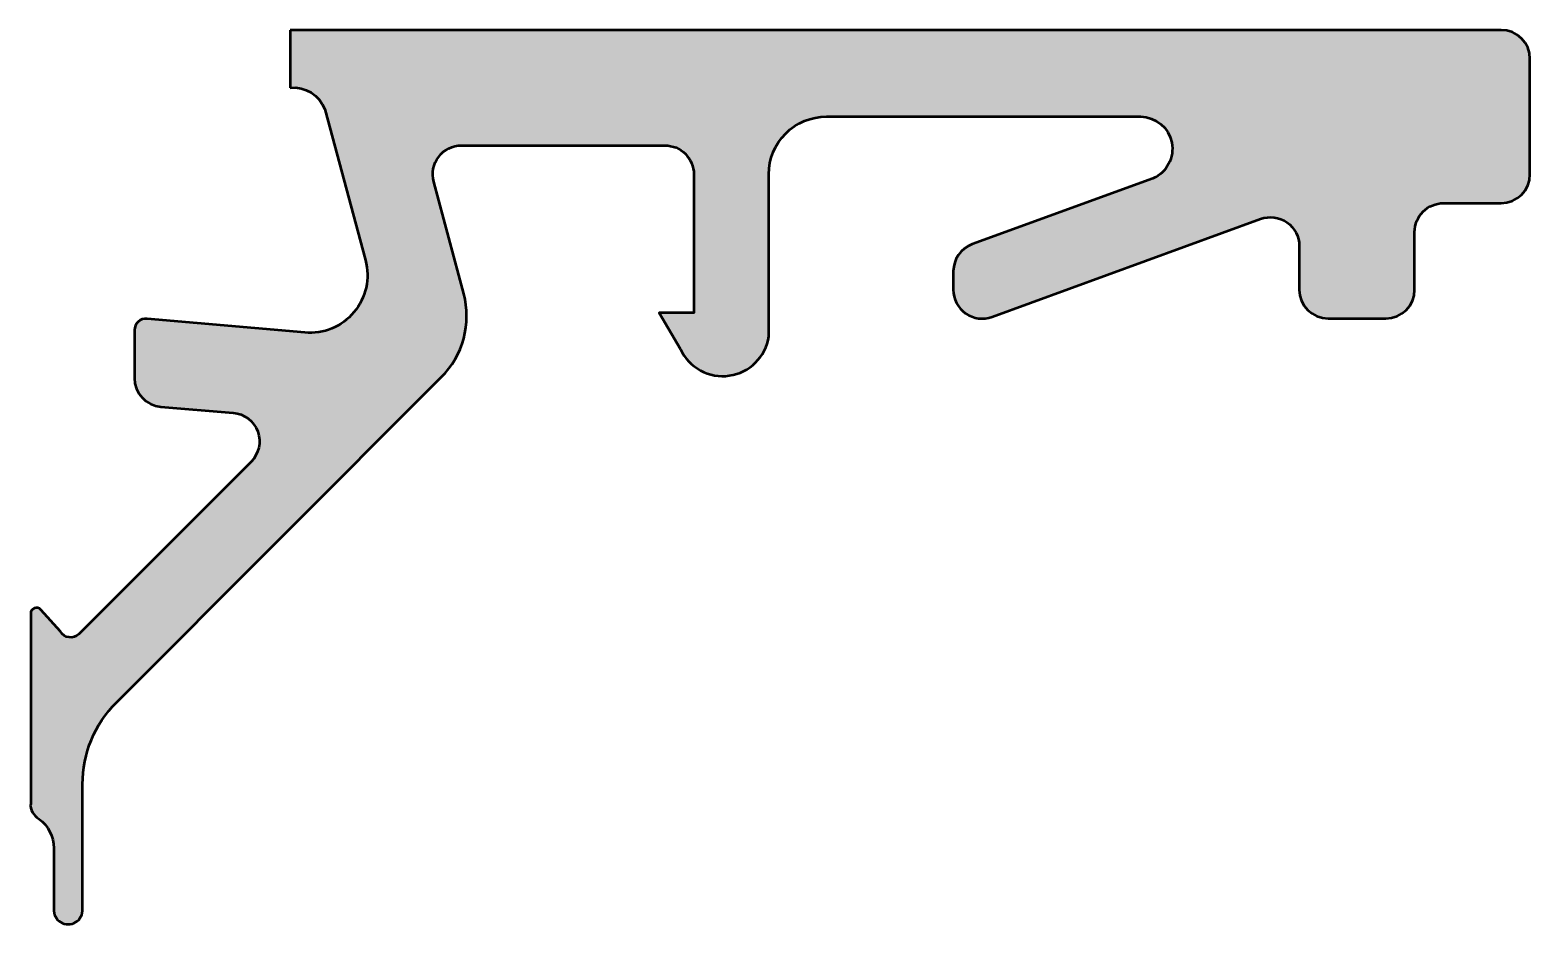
# Model space of a CAD drawing. Extents: x -4 to 22, y -15.5 to 0.
import ezdxf

# ---------------------------------------------------------------- set-up
doc = ezdxf.new("R2010")
doc.units = 0
doc.layers.add('0S-Alu contour', color=7, linetype='Continuous', lineweight=50)
doc.layers.add('0S-Alu hatch', color=252, linetype='Continuous', lineweight=25)

# ---------------------------------------------------------------- blocks, each defined once
blk = doc.blocks.new('184010__FAE94A8B_DDDD_47EC_92EB_CA930DB586C4_')
at = {"layer": '0S-Alu hatch'}
h = blk.add_hatch(color=256, dxfattribs=at)
edge = h.paths.add_edge_path()
edge.add_line((0.5000152587890625, 0), (0.5000152587890625, -1))
edge.add_ellipse((0.5581817626953139, -1.575785570622118), major_axis=(-0.5787161355218237, 0), ratio=1, start_angle=200.7654752575418, end_angle=275.7685139294931, ccw=False)
edge.add_line((1.09930419921875, -1.370605468749999), (1.806310892105102, -3.989305734634399))
edge.add_ellipse((0.8403832473466644, -4.248128392051542), major_axis=(-1.000002691446905, 0), ratio=1, start_angle=84.99991221831817, end_angle=195.0001729510551, ccw=False)
edge.add_line((0.753225743770601, -5.244325637817381), (-1.982380199914264, -5.002422972676779))
edge.add_arc((-1.999996948242187, -5.201645587302606), 0.2000000000000007, 84.94662429487585, 180)
edge.add_line((-2.199996948242188, -5.201645587302606), (-2.199996948242187, -6.03092956542969))
edge.add_arc((-1.700000365970288, -6.030928096721822), 0.4999965822740562, 180.0001683038858, 265.0002310809008)
edge.add_line((-1.743575930595397, -6.529022216796874), (-0.4884560108184817, -6.632524967193605))
edge.add_ellipse((-0.5320211618931971, -7.130615319408281), major_axis=(-0.4999919212922377, 0), ratio=1, start_angle=134.9999535198029, end_angle=265.00138223494486, ccw=False)
edge.add_line((-0.17847377061844, -7.484163284301756), (-3.166641235351564, -10.4666748046875))
edge.add_ellipse((-3.308065351550852, -10.32518575979803), major_axis=(-0.2000498199611366, 0), ratio=1, start_angle=30.012079306684484, end_angle=134.9868505945892, ccw=False)
edge.add_line((-3.481292486190793, -10.42524719238281), (-3.825853976675576, -10.04450224947844))
edge.add_arc((-3.900000000000001, -10.11160193073829), 0.0999999999999995, 42.14404596601053, 180)
edge.add_line((-4, -10.11160193073829), (-4, -13.40162658691406))
edge.add_arc((-3.736385265127325, -13.4297954369491), 0.2651154702281387, 173.9007388064638, 243.2260988187199)
edge.add_ellipse((-4.238387879201613, -14.1775525806146), major_axis=(-0.6383972735204486, 0), ratio=1, start_angle=180, end_angle=233.1819775960647, ccw=False)
edge.add_line((-3.599990605681163, -14.1775525806146), (-3.599990844726562, -15.23031616210937))
edge.add_arc((-3.349998474121093, -15.24584898042172), 0.2504744573916994, 176.4446021657057, 363.5553978342943)
edge.add_line((-3.100006103515625, -15.23031616210937), (-3.100006103515625, -13.06692199779305))
edge.add_ellipse((-1.100006103515628, -13.06692199779305), major_axis=(-1.999999999999996, 0), ratio=1, start_angle=314.99999999999994, end_angle=360, ccw=False)
edge.add_line((-2.514219665888719, -11.65270843541995), (3.120910644531249, -6.017578124999996))
edge.add_arc((2.060265092422593, -4.956903243554987), 1.50000006377875, 314.9992078296318, 374.9997963382539)
edge.add_line((3.509155273437499, -4.568679809570315), (2.989532470703125, -2.629425048828125))
edge.add_ellipse((3.472513363562775, -2.500016988129637), major_axis=(-0.5000169887526307, 0), ratio=1, start_angle=-89.99713986408159, end_angle=14.999304964612975, ccw=False)
edge.add_line((3.472488403320313, -2), (6.999985694885253, -1.99999988079071))
edge.add_ellipse((6.999998345124175, -2.499986276899283), major_axis=(-0.4999863962686064, 0), ratio=1, start_angle=179.9984547272486, end_angle=270.0014496500415, ccw=False)
edge.add_line((7.499984741210939, -2.49999976158142), (7.499984741210939, -4.899993419647216))
edge.add_line((7.499984741210939, -4.899993419647216), (6.899978637695311, -4.899993896484375))
edge.add_line((6.899978637695311, -4.899993896484375), (7.268608570098877, -5.531218051910399))
edge.add_arc((8.000903196148194, -5.188241559939354), 0.8086335964981124, 205.096446779989, 351.1825551734594)
edge.add_line((8.799980163574219, -5.312194347381593), (8.799980163574215, -2.499999523162844))
edge.add_ellipse((9.799919309796408, -2.499939028226633), major_axis=(-0.9999391480521246, 0), ratio=1, start_angle=-90.00201146617741, end_angle=0.0034663154315808242, ccw=False)
edge.add_line((9.79995441436768, -1.499999880790711), (15.24997997283936, -1.49999988079071))
edge.add_ellipse((15.2400887860829, -2.058228015981834), major_axis=(-0.5583157587731256, 0), ratio=1, start_angle=113.2472515642068, end_angle=268.9848882175206, ccw=False)
edge.add_line((15.46045589447021, -2.571214199066159), (12.32888243732851, -3.711652373593306))
edge.add_arc((12.4999771118164, -4.181467882449577), 0.4999999999999936, 110.0103172964957, 180)
edge.add_line((11.9999771118164, -4.181467882449577), (11.9999771118164, -4.500496695508608))
edge.add_arc((12.4999771118164, -4.500496695508613), 0.4999999999999947, 180, 290.0115213504107)
edge.add_line((12.67108165930092, -4.970308608757003), (17.32885730554282, -3.273956149909798))
edge.add_ellipse((17.49996185302734, -3.743768063158195), major_axis=(-0.5000000000000013, 0), ratio=1, start_angle=180, end_angle=290.01152135041025, ccw=False)
edge.add_line((17.99996185302734, -3.743768063158197), (17.99996185302734, -4.499999523162841))
edge.add_arc((18.50000132309159, -4.499960053098598), 0.5000394716220076, 180.0045225792303, 269.9954774208257)
edge.add_line((18.49996185302734, -4.999999523162842), (19.49996185302734, -4.999999523162841))
edge.add_arc((19.49990578815204, -4.499943458287543), 0.5000560680182166, 270.0064238411365, 359.9935761588562)
edge.add_line((19.99996185302734, -4.499999523162841), (19.99996185302734, -3.499999523162841))
edge.add_ellipse((20.49993878964526, -3.499976698188395), major_axis=(-0.4999769371389194, 0), ratio=1, start_angle=-90.00264299082022, end_angle=0.002615669996202996, ccw=False)
edge.add_line((20.49996185302735, -2.99999976158142), (21.49996185302734, -2.99999976158142))
edge.add_arc((21.49991686836987, -2.499962406946687), 0.5000373566582011, 270.0051544769308, 359.9957197940249)
edge.add_line((21.99995422363281, -2.499999761581424), (21.99995422363281, -0.4999999403953563))
edge.add_arc((21.49995409069544, -0.500000132877153), 0.5000001329374101, 2.20333158285e-05, 89.99911050252064)
edge.add_line((21.49996185302735, 3.4e-15), (0.5000152587890625, 0))
at = {"layer": '0S-Alu contour', "color": 7}
for points in [[(0.5000152587890625, 0), (0.5000152587890625, -1)], [(21.49996185302735, 3.4e-15), (0.5000152587890625, 0)], [(21.99995422363281, -2.499999761581424), (21.99995422363281, -0.4999999403953563)], [(1.09930419921875, -1.370605468749999), (1.806310892105102, -3.989305734634399)], [(9.79995441436768, -1.499999880790711), (15.24997997283936, -1.49999988079071)], [(3.472488403320313, -2), (6.999985694885253, -1.99999988079071)], [(7.499984741210939, -2.49999976158142), (7.499984741210939, -4.899993419647216), (6.899978637695311, -4.899993896484375), (7.268608570098877, -5.531218051910399)], [(8.799980163574219, -5.312194347381593), (8.799980163574215, -2.499999523162844)], [(15.46045589447021, -2.571214199066159), (12.32888243732851, -3.711652373593306)], [(3.509155273437499, -4.568679809570315), (2.989532470703125, -2.629425048828125)], [(20.49996185302735, -2.99999976158142), (21.49996185302734, -2.99999976158142)], [(12.67108165930092, -4.970308608757003), (17.32885730554282, -3.273956149909798)], [(19.99996185302734, -4.499999523162841), (19.99996185302734, -3.499999523162841)], [(17.99996185302734, -3.743768063158197), (17.99996185302734, -4.499999523162841)], [(11.9999771118164, -4.181467882449577), (11.9999771118164, -4.500496695508608)], [(-2.199996948242188, -5.201645587302606), (-2.199996948242187, -6.03092956542969)], [(0.753225743770601, -5.244325637817381), (-1.982380199914264, -5.002422972676779)], [(18.49996185302734, -4.999999523162842), (19.49996185302734, -4.999999523162841)], [(-2.514219665888719, -11.65270843541995), (3.120910644531249, -6.017578124999996)], [(-1.743575930595397, -6.529022216796874), (-0.4884560108184817, -6.632524967193605)], [(-0.17847377061844, -7.484163284301756), (-3.166641235351564, -10.4666748046875)], [(-4, -10.11160193073829), (-4, -13.40162658691406)], [(-3.481292486190793, -10.42524719238281), (-3.825853976675576, -10.04450224947844)], [(-3.100006103515625, -15.23031616210937), (-3.100006103515625, -13.06692199779305)], [(-3.599990605681163, -14.1775525806146), (-3.599990844726562, -15.23031616210937)]]:
    blk.add_lwpolyline(points, dxfattribs=at)
for centre, radius, start, end in [((21.49995409069544, -0.500000132877153), 0.5000001329374101, 2.20333158285e-05, 89.99911050252064), ((21.49991686836987, -2.499962406946687), 0.5000373566582011, 270.0051544769308, 359.9957197940249), ((12.4999771118164, -4.181467882449577), 0.4999999999999936, 110.0103172964957, 180), ((2.060265092422593, -4.956903243554987), 1.50000006377875, 314.9992078296318, 14.99979633825387), ((12.4999771118164, -4.500496695508613), 0.4999999999999947, 180, 290.0115213504107), ((18.50000132309159, -4.499960053098598), 0.5000394716220076, 180.0045225792303, 269.9954774208257), ((19.49990578815204, -4.499943458287543), 0.5000560680182166, 270.0064238411365, 359.9935761588562), ((-1.999996948242187, -5.201645587302606), 0.2000000000000007, 84.94662429487585, 180), ((8.000903196148194, -5.188241559939354), 0.8086335964981124, 205.096446779989, 351.1825551734594), ((-1.700000365970288, -6.030928096721822), 0.4999965822740562, 180.0001683038858, 265.0002310809008), ((-3.900000000000001, -10.11160193073829), 0.0999999999999995, 42.14404596601053, 180), ((-3.736385265127325, -13.4297954369491), 0.2651154702281387, 173.9007388064638, 243.2260988187199), ((-3.349998474121093, -15.24584898042172), 0.2504744573916994, 176.4446021657057, 3.555397834294303)]:
    blk.add_arc(centre, radius, start, end, dxfattribs=at)
at = {"layer": '0S-Alu contour', "color": 7, "extrusion": (0, 0, -1)}
for centre, radius, start, end in [((-0.5581817626953139, -1.575785570622118), 0.5787161355218237, 84.23148607050688, 159.2345247424582), ((-9.799919309796408, -2.499939028226633), 0.9999391480521246, 359.9965336845684, 90.00201146617742), ((-15.2400887860829, -2.058228015981834), 0.5583157587731256, 91.01511178247937, 246.7527484357932), ((-3.472513363562775, -2.500016988129637), 0.5000169887526307, 345.000695035387, 89.99713986408172), ((-6.999998345124175, -2.499986276899283), 0.4999863962686064, 89.9985503499585, 180.0015452727515), ((-20.49993878964526, -3.499976698188395), 0.4999769371389194, 359.9973843300038, 90.00264299082023), ((-17.49996185302734, -3.743768063158195), 0.5000000000000013, 69.98847864958972, 180), ((-0.8403832473466644, -4.248128392051542), 1.000002691446905, 164.9998270489449, 275.0000877816818), ((0.5320211618931971, -7.130615319408281), 0.4999919212922377, 94.99861776505516, 225.0000464801971), ((3.308065351550852, -10.32518575979803), 0.2000498199611366, 225.0131494054108, 329.9879206933155), ((1.100006103515628, -13.06692199779305), 1.999999999999996, 0, 45.00000000000005), ((4.238387879201613, -14.1775525806146), 0.6383972735204486, 126.8180224039353, 180)]:
    blk.add_arc(centre, radius, start, end, dxfattribs=at)
blk = doc.blocks.new('184010__52BD3986_1F06_448D_955C_AA882BAE4F8A_')
at = {"layer": '0S-Alu contour', "color": 7}
blk.add_blockref('184010__FAE94A8B_DDDD_47EC_92EB_CA930DB586C4_', (0, 0), dxfattribs=at)

msp = doc.modelspace()

# ---------------------------------------------------------------- block references
at = {"layer": '0S-Alu contour', "color": 7}
msp.add_blockref('184010__52BD3986_1F06_448D_955C_AA882BAE4F8A_', (0, 0), dxfattribs=at)

doc.saveas('drawing.dxf')
